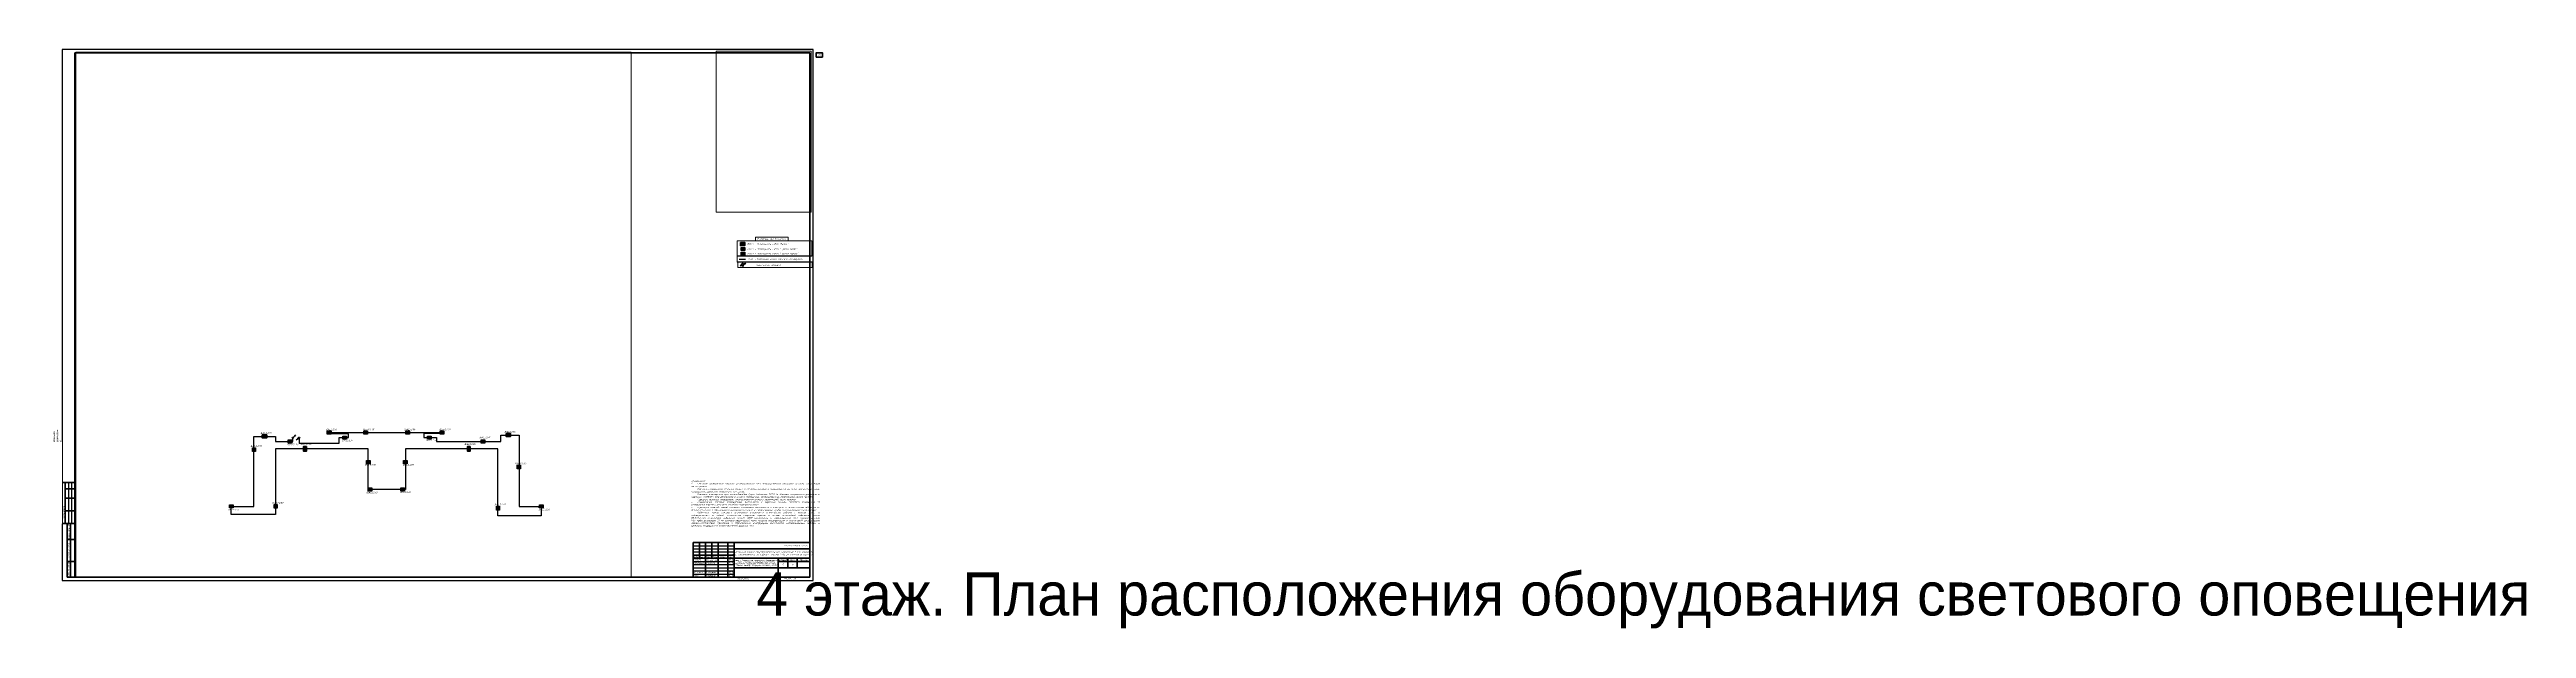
# Paper-space layout '17 План расположения оборудования и кабельных трасс на 4 этаже С' of a CAD drawing. Extents: x -20 to 3903, y -76 to 841.
# The model-space entities are those that its viewports show. They can reach past a viewport. Long polylines and large blocks are cut down to what shows.
import ezdxf
from ezdxf.enums import TextEntityAlignment as Align

# ---------------------------------------------------------------- set-up
doc = ezdxf.new("R2018")
doc.units = 0
doc.header["$LTSCALE"] = 100
doc.set_wipeout_variables(frame=1)
doc.linetypes.add('ACAD_ISO02W100', pattern=[15, 12, -3])
doc.layers.get('Defpoints').update_dxf_attribs({"color": 42})
for name, color, linetype, lineweight in [('00-Штамп', 7, 'Continuous', 0), ('cc_ПС', 6, 'пс  -V-V-V-V-V-V-V-', 30), ('АП_АСУ_ОсновнаяТолстая', 7, 'Continuous', 30), ('Радио', 5, 'Continuous', 30), ('СС_Схема', 7, 'Continuous', 30), ('Текст', 7, 'Continuous', 15)]:
    doc.layers.add(name, color=color, linetype=linetype, lineweight=lineweight)
doc.layers.add('_СОУЭ Оповещение_световое', color=1, linetype='Continuous')
doc.layers.add('ODG - Проводка', color=3, linetype='Continuous')
doc.styles.add('ISOCPEUR', font='isocpeui.ttf', dxfattribs={"height": 250})
doc.styles.add('OlympDesign', font='isocpeui.ttf', dxfattribs={"height": 250})
doc.styles.get("Standard").update_dxf_attribs({"font": 'arial.ttf'})
doc.linetypes.add('пс  -V-V-V-V-V-V-V-', pattern='A,20,-0.2,["V",Standard,S=3,R=0,X=1,Y=-1.5],-5', length=25.2)

# ---------------------------------------------------------------- blocks, each defined once
blk = doc.blocks.new('*U265')
at = {"linetype": 'Continuous', "lineweight": 25}
for p, q in [((1189, 841), (0, 841)), ((0, 841), (0, 0)), ((1189, 0), (1189, 841)), ((10, 155), (10, 90)), ((15, 155), (15, 90)), ((999, 55), (1064, 55)), ((999, 50), (1064, 50)), ((999, 45), (1064, 45)), ((0, 0), (1189, 0)), ((999, 30), (1064, 30)), ((999, 25), (1064, 25)), ((999, 20), (1064, 20)), ((999, 15), (1064, 15)), ((999, 10), (1064, 10))]:
    blk.add_line(p, q, dxfattribs=at)
at = {"linetype": 'Continuous', "lineweight": 60}
for p, q in [((1184, 836), (20, 836)), ((20, 836), (20, 5)), ((1184, 5), (1184, 836)), ((20, 155), (0, 155)), ((5, 155), (5, 90)), ((20, 145), (5, 145)), ((20, 130), (5, 130)), ((20, 90), (0, 90)), ((20, 110), (5, 110)), ((8, 90), (8, 5)), ((13, 90), (13, 5)), ((8, 65), (20, 65)), ((999, 60), (1184, 60)), ((999, 5), (999, 60)), ((999, 40), (1064, 40)), ((1009, 60), (1009, 35)), ((1019, 60), (1019, 5)), ((1029, 60), (1029, 35)), ((1039, 60), (1039, 5)), ((1054, 60), (1054, 5)), ((1064, 5), (1064, 60)), ((1064, 50), (1184, 50)), ((1184, 5), (1184, 60)), ((8, 30), (20, 30)), ((8, 5), (20, 5)), ((20, 5), (1184, 5)), ((999, 35), (1184, 35)), ((1064, 20), (1184, 20)), ((1134, 35), (1134, 5)), ((1134, 30), (1184, 30)), ((1149, 35), (1149, 20)), ((1164, 35), (1164, 20))]:
    blk.add_line(p, q, dxfattribs=at)
at = {"linetype": 'Continuous', "lineweight": 40}
blk.add_line((1134, 5), (1134, 35), dxfattribs=at)
at = {"lineweight": 60}
blk.add_lwpolyline([(1194, 829), (1204, 829), (1204, 836), (1194, 836)], close=True, dxfattribs=at)
at = {"linetype": 'Continuous', "rotation": 90, "style": 'ISOCPEUR'}
for s, insert, char_height, width, attachment_point in [('########################', (-12.5, 176), 2.5, 19, 4), ('#####', (-12.5, 215), 2.5, 10, 5), ('#########################', (-7.5, 176), 2.5, 19, 4), ('#####', (-7.5, 215), 2.5, 10, 5), ('#####', (-2.5, 215), 2.5, 10, 5), ('Согласовано', (-17.5, 172.5), 3, 35, 5), ('Гл. спец ВК', (-12.5, 156), 2.5, 19, 4), ('Гл. спец ЭОМ', (-7.5, 156), 2.5, 19, 4), ('######################', (-7.5, 111), 2.5, 19, 4), ('########################', (-2.5, 111), 2.5, 19, 4), ('#####', (-12.5, 150), 2.5, 10, 5), ('######', (-12.5, 111), 2.5, 19, 4), ('#####', (-7.5, 150), 2.5, 10, 5), ('#####', (-2.5, 150), 2.5, 10, 5), ('ГАП', (-12.5, 91), 2.5, 19, 4), ('Гл. констр. ', (-7.5, 91), 2.5, 19, 4), ('Гл. спец ОВ', (-2.5, 91), 2.5, 19, 4), ('Согласовано', (2.5, 107.5), 2.5, 35, 5), ('Взам. инв. №', (10.5, 77.5), 2.5, 25, 5), ('Подп. и дата', (10.5, 47.5), 2.5, 35, 5), ('Инв. № подл.', (10.5, 17.5), 2.5, 25, 5)]:
    blk.add_mtext(s, dxfattribs=dict(at, insert=insert, char_height=char_height, width=width, attachment_point=attachment_point))
at = {"linetype": 'Continuous', "char_height": 2.5, "style": 'ISOCPEUR'}
for s, insert, width, attachment_point in [('Капитальный ремонт общеобразовательного учреждения (ГБОУ «Школа № 429»), расположенного по адресу: г. Москва, 5-ая ул. Соколиной Горы д.14', (1124, 42.5), 120, 5), ('16-25/Г-П–ИОС5.2', (1174, 55), 110, 6), ('Разраб.', (1000, 32.5), 19, 4), ('Проверил', (1000, 27.5), 19, 4), ('Н. контр.', (1000, 12.5), 19, 4), ('ГИП', (1000, 7.5), 19, 4), ('Силантьев', (1020, 32.5), 19, 4), ('Поляков', (1020, 27.5), 19, 4), ('Губарева', (1020, 12.5), 19, 4), ('Мурашов', (1020, 7.5), 19, 4), ('05.26', (1055.3, 32.5), 10, 4), ('05.26', (1055.3, 27.5), 10, 4), ('05.26', (1055.3, 12.5), 10, 4), ('05.26', (1055.3, 7.4), 10, 4), ('Копировал', (1078.5, 2.5), 25, 5), ('П', (1141.5, 25), 15, 5), ('Формат', (1149.5, 2.5), 16, 5)]:
    blk.add_mtext(s, dxfattribs=dict(at, insert=insert, width=width, attachment_point=attachment_point))
at = {"char_height": 2.5, "attachment_point": 5, "style": 'ISOCPEUR'}
for s, insert, width in [('Изм.', (1004, 37.5), 10), ('Кол.уч', (1014, 37.5), 10), ('Лист', (1024, 37.5), 10), ('№док', (1034, 37.5), 10), ('Подп.', (1046.5, 37.5), 15), ('Дата', (1059, 37.5), 10), ('Стадия', (1141.5, 32.5), 15), ('Лист', (1156.5, 32.5), 15), ('Листов', (1174, 32.5), 20)]:
    blk.add_mtext(s, dxfattribs=dict(at, insert=insert, width=width))
at = {"linetype": 'Continuous', "insert": (1099, 27.5), "char_height": 2, "width": 70, "attachment_point": 5, "line_spacing_factor": 0.8, "style": 'ISOCPEUR'}
blk.add_mtext('Раздел 5 "Сведения об инженерном оборудовании, о сетях и системах инженерно‐технического обеспечения" Подраздел 5 «Сети связи» Часть 2. Система оповещения управления эвакуацией', dxfattribs=at)
at = {"style": 'ISOCPEUR'}
for tag, p in [('Сквозная_нумерация', (1199, 832.5)), ('Форма3_номер_листа', (1156.5, 25)), ('Форма3_количество_листов', (1174, 25))]:
    blk.add_attdef(tag, text='', height=2.5, dxfattribs=at).set_placement(p, align=Align.MIDDLE_CENTER)
blk.add_attdef('Форма3_дополнительный_шифр', text='', height=2.5, dxfattribs=at).set_placement((1174, 55), align=Align.MIDDLE_LEFT)
at = {"lineweight": 30, "flags": 104}
blk.add_attdef('Форма3_наименование_чертежа', text='', height=2.5, dxfattribs=at).set_placement((1099, 12.5), align=Align.MIDDLE_CENTER)
at = {"style": 'ISOCPEUR', "flags": 8}
blk.add_attdef('Формат', (1157.5, 1.5), '', height=2.5, dxfattribs=at)
blk.add_wipeout([(-20, 220), (-0.5, 220), (-0.5, 90), (-20, 90)])
blk = doc.blocks.new('*U120')
at = {"linetype": 'Continuous', "lineweight": 20, "true_color": 0xffffff}
h = blk.add_hatch(color=7, dxfattribs=at)
h.dxf.hatch_style = 1
h.paths.add_polyline_path([(200, -972), (200, 39), (-994, 39), (-994, -972)])
at = {"color": 1, "linetype": 'Continuous', "lineweight": 30}
blk.add_lwpolyline([(-992, 40), (202, 40), (202, -972), (-992, -972)], close=True, dxfattribs=at)
blk.add_lwpolyline([(124, -448, 0, 244, 0), (-364, -448, 0, 0, 0), (-890, -448, 0, 0, 0)], format="xyseb", dxfattribs=at)
at = {"style": 'OlympDesign'}
blk.add_attdef('НУМЕРАЦИЯ', (-1495, 611), '', height=500, dxfattribs=at)
at = {"color": 6, "lineweight": 20, "style": 'OlympDesign', "flags": 1}
for tag, p in [('ПОМЕЩЕНИЕ', (1645, -43)), ('ИД', (2550, -400))]:
    blk.add_attdef(tag, p, '', height=250, dxfattribs=at)
at = {"color": 2, "linetype": 'Continuous', "lineweight": 30, "style": 'OlympDesign', "width": 0.8, "flags": 1}
blk.add_attdef('ID', (2010, -411), '', height=250, dxfattribs=at)
blk = doc.blocks.new('*U121')
at = {"linetype": 'Continuous', "lineweight": 20, "true_color": 0xffffff}
h = blk.add_hatch(color=7, dxfattribs=at)
h.dxf.hatch_style = 1
h.paths.add_polyline_path([(-15, 709), (-15, -223), (1418, -210), (1418, 722)])
at = {"color": 1, "linetype": 'Continuous', "lineweight": 50}
blk.add_lwpolyline([(-15, 709), (1418, 722), (1418, -210), (-15, -223)], close=True, dxfattribs=at)
at = {"color": 1, "linetype": 'Continuous', "lineweight": 30, "insert": (100, 455), "char_height": 300, "attachment_point": 1, "style": 'OlympDesign'}
blk.add_mtext_dynamic_manual_height_columns('ВЫХОД', width=642.49, gutter_width=25, heights=[0], dxfattribs=at)
at = {"style": 'OlympDesign'}
blk.add_attdef('НУМЕРАЦИЯ', (-547, 1004), '', height=500, rotation=90, dxfattribs=at)
at = {"color": 6, "lineweight": 20, "style": 'OlympDesign', "flags": 1}
for tag, p in [('ПОМЕЩЕНИЕ', (1645, -43)), ('ИД', (2550, -400))]:
    blk.add_attdef(tag, p, '', height=250, dxfattribs=at)
blk = doc.blocks.new('*U122')
at = {"linetype": 'Continuous', "lineweight": 20, "true_color": 0xffffff}
h = blk.add_hatch(color=7, dxfattribs=at)
h.dxf.hatch_style = 1
h.paths.add_polyline_path([(200, -972), (200, 39), (-994, 39), (-994, -972)])
at = {"color": 1, "linetype": 'Continuous', "lineweight": 30}
blk.add_lwpolyline([(-992, 40), (202, 40), (202, -972), (-992, -972)], close=True, dxfattribs=at)
blk.add_lwpolyline([(124, -448, 0, 244, 0), (-364, -448, 0, 0, 0), (-890, -448, 0, 0, 0)], format="xyseb", dxfattribs=at)
at = {"style": 'OlympDesign'}
blk.add_attdef('НУМЕРАЦИЯ', (473, 611), '', height=500, dxfattribs=at)
at = {"color": 6, "lineweight": 20, "style": 'OlympDesign', "flags": 1}
for tag, p in [('ПОМЕЩЕНИЕ', (1645, -43)), ('ИД', (2550, -400))]:
    blk.add_attdef(tag, p, '', height=250, dxfattribs=at)
at = {"color": 2, "linetype": 'Continuous', "lineweight": 30, "style": 'OlympDesign', "width": 0.8, "flags": 1}
blk.add_attdef('ID', (2010, -411), '', height=250, dxfattribs=at)
blk = doc.blocks.new('*U123')
at = {"linetype": 'Continuous', "lineweight": 20, "true_color": 0xffffff}
h = blk.add_hatch(color=7, dxfattribs=at)
h.dxf.hatch_style = 1
h.paths.add_polyline_path([(196, -973), (201, 39), (-994, 43), (-998, -968)])
at = {"color": 1, "linetype": 'Continuous', "lineweight": 30}
blk.add_lwpolyline([(-994, 43), (201, 39), (196, -973), (-998, -968)], close=True, dxfattribs=at)
blk.add_lwpolyline([(-889, -440, 0, 244, 0), (-401, -442, 0, 0, 0), (125, -444, 0, 0, 0)], format="xyseb", dxfattribs=at)
at = {"color": 6, "lineweight": 20, "style": 'OlympDesign', "flags": 1}
for tag, p in [('ПОМЕЩЕНИЕ', (1643, -44)), ('ИД', (2549, -401))]:
    blk.add_attdef(tag, p, '', height=250, dxfattribs=at)
at = {"style": 'OlympDesign'}
blk.add_attdef('НУМЕРАЦИЯ', (-1228, -1671), '', height=500, dxfattribs=at)
at = {"color": 2, "linetype": 'Continuous', "lineweight": 30, "style": 'OlympDesign', "width": 0.8, "flags": 1}
blk.add_attdef('ID', (2008, -419), '', height=250, rotation=359.768573, dxfattribs=at)
blk = doc.blocks.new('*U124')
at = {"linetype": 'Continuous', "lineweight": 20, "true_color": 0xffffff}
h = blk.add_hatch(color=7, dxfattribs=at)
h.dxf.hatch_style = 1
h.paths.add_polyline_path([(-15, 709), (-15, -223), (1418, -210), (1418, 722)])
at = {"color": 1, "linetype": 'Continuous', "lineweight": 50}
blk.add_lwpolyline([(-15, 709), (1418, 722), (1418, -210), (-15, -223)], close=True, dxfattribs=at)
at = {"color": 1, "linetype": 'Continuous', "lineweight": 30, "insert": (100, 455), "char_height": 300, "attachment_point": 1, "style": 'OlympDesign'}
blk.add_mtext_dynamic_manual_height_columns('ВЫХОД', width=642.49, gutter_width=25, heights=[0], dxfattribs=at)
at = {"style": 'OlympDesign'}
blk.add_attdef('НУМЕРАЦИЯ', (-527, -1142), '', height=500, rotation=90, dxfattribs=at)
at = {"color": 6, "lineweight": 20, "style": 'OlympDesign', "flags": 1}
for tag, p in [('ПОМЕЩЕНИЕ', (1645, -43)), ('ИД', (2550, -400))]:
    blk.add_attdef(tag, p, '', height=250, dxfattribs=at)
blk = doc.blocks.new('*U125')
at = {"linetype": 'Continuous', "lineweight": 20, "true_color": 0xffffff}
h = blk.add_hatch(color=7, dxfattribs=at)
h.dxf.hatch_style = 1
h.paths.add_polyline_path([(200, -972), (200, 39), (-994, 39), (-994, -972)])
at = {"color": 1, "linetype": 'Continuous', "lineweight": 30}
blk.add_lwpolyline([(-992, 40), (202, 40), (202, -972), (-992, -972)], close=True, dxfattribs=at)
blk.add_lwpolyline([(124, -448, 0, 244, 0), (-364, -448, 0, 0, 0), (-890, -448, 0, 0, 0)], format="xyseb", dxfattribs=at)
at = {"color": 6, "lineweight": 20, "style": 'OlympDesign', "flags": 1}
for tag, p in [('ПОМЕЩЕНИЕ', (1645, -43)), ('ИД', (2550, -400))]:
    blk.add_attdef(tag, p, '', height=250, dxfattribs=at)
at = {"style": 'OlympDesign'}
blk.add_attdef('НУМЕРАЦИЯ', (-1408, -1738), '', height=500, dxfattribs=at)
at = {"color": 2, "linetype": 'Continuous', "lineweight": 30, "style": 'OlympDesign', "width": 0.8, "flags": 1}
blk.add_attdef('ID', (2010, -411), '', height=250, dxfattribs=at)
blk = doc.blocks.new('*U126')
at = {"linetype": 'Continuous', "lineweight": 20, "true_color": 0xffffff}
h = blk.add_hatch(color=7, dxfattribs=at)
h.dxf.hatch_style = 1
h.paths.add_polyline_path([(196, -973), (201, 39), (-994, 43), (-998, -968)])
at = {"color": 1, "linetype": 'Continuous', "lineweight": 30}
blk.add_lwpolyline([(-994, 43), (201, 39), (196, -973), (-998, -968)], close=True, dxfattribs=at)
blk.add_lwpolyline([(-889, -440, 0, 244, 0), (-401, -442, 0, 0, 0), (125, -444, 0, 0, 0)], format="xyseb", dxfattribs=at)
at = {"style": 'OlympDesign'}
blk.add_attdef('НУМЕРАЦИЯ', (-1228, 227), '', height=500, dxfattribs=at)
at = {"color": 6, "lineweight": 20, "style": 'OlympDesign', "flags": 1}
for tag, p in [('ПОМЕЩЕНИЕ', (1643, -44)), ('ИД', (2549, -401))]:
    blk.add_attdef(tag, p, '', height=250, dxfattribs=at)
at = {"color": 2, "linetype": 'Continuous', "lineweight": 30, "style": 'OlympDesign', "width": 0.8, "flags": 1}
blk.add_attdef('ID', (2008, -419), '', height=250, rotation=359.768573, dxfattribs=at)
blk = doc.blocks.new('*U127')
at = {"linetype": 'Continuous', "lineweight": 20, "true_color": 0xffffff}
h = blk.add_hatch(color=7, dxfattribs=at)
h.dxf.hatch_style = 1
h.paths.add_polyline_path([(200, -972), (200, 39), (-994, 39), (-994, -972)])
at = {"color": 1, "linetype": 'Continuous', "lineweight": 30}
blk.add_lwpolyline([(-992, 40), (202, 40), (202, -972), (-992, -972)], close=True, dxfattribs=at)
blk.add_lwpolyline([(124, -448, 0, 244, 0), (-364, -448, 0, 0, 0), (-890, -448, 0, 0, 0)], format="xyseb", dxfattribs=at)
at = {"style": 'OlympDesign'}
blk.add_attdef('НУМЕРАЦИЯ', (-1495, 272), '', height=500, dxfattribs=at)
at = {"color": 6, "lineweight": 20, "style": 'OlympDesign', "flags": 1}
for tag, p in [('ПОМЕЩЕНИЕ', (1645, -43)), ('ИД', (2550, -400))]:
    blk.add_attdef(tag, p, '', height=250, dxfattribs=at)
at = {"color": 2, "linetype": 'Continuous', "lineweight": 30, "style": 'OlympDesign', "width": 0.8, "flags": 1}
blk.add_attdef('ID', (2010, -411), '', height=250, dxfattribs=at)
blk = doc.blocks.new('*U128')
at = {"linetype": 'Continuous', "lineweight": 20, "true_color": 0xffffff}
h = blk.add_hatch(color=7, dxfattribs=at)
h.dxf.hatch_style = 1
h.paths.add_polyline_path([(196, -973), (201, 39), (-994, 43), (-998, -968)])
at = {"color": 1, "linetype": 'Continuous', "lineweight": 30}
blk.add_lwpolyline([(-994, 43), (201, 39), (196, -973), (-998, -968)], close=True, dxfattribs=at)
blk.add_lwpolyline([(-889, -440, 0, 244, 0), (-401, -442, 0, 0, 0), (125, -444, 0, 0, 0)], format="xyseb", dxfattribs=at)
at = {"color": 6, "lineweight": 20, "style": 'OlympDesign', "flags": 1}
for tag, p in [('ПОМЕЩЕНИЕ', (1643, -44)), ('ИД', (2549, -401))]:
    blk.add_attdef(tag, p, '', height=250, dxfattribs=at)
at = {"style": 'OlympDesign'}
blk.add_attdef('НУМЕРАЦИЯ', (-1228, -1595), '', height=500, dxfattribs=at)
at = {"color": 2, "linetype": 'Continuous', "lineweight": 30, "style": 'OlympDesign', "width": 0.8, "flags": 1}
blk.add_attdef('ID', (2008, -419), '', height=250, rotation=359.768573, dxfattribs=at)
blk = doc.blocks.new('*U129')
at = {"linetype": 'Continuous', "lineweight": 20, "true_color": 0xffffff}
h = blk.add_hatch(color=7, dxfattribs=at)
h.dxf.hatch_style = 1
h.paths.add_polyline_path([(200, -972), (200, 39), (-994, 39), (-994, -972)])
at = {"color": 1, "linetype": 'Continuous', "lineweight": 30}
blk.add_lwpolyline([(-992, 40), (202, 40), (202, -972), (-992, -972)], close=True, dxfattribs=at)
blk.add_lwpolyline([(124, -448, 0, 244, 0), (-364, -448, 0, 0, 0), (-890, -448, 0, 0, 0)], format="xyseb", dxfattribs=at)
at = {"color": 6, "lineweight": 20, "style": 'OlympDesign', "flags": 1}
for tag, p in [('ПОМЕЩЕНИЕ', (1645, -43)), ('ИД', (2550, -400))]:
    blk.add_attdef(tag, p, '', height=250, dxfattribs=at)
at = {"style": 'OlympDesign'}
blk.add_attdef('НУМЕРАЦИЯ', (-1495, -1557), '', height=500, dxfattribs=at)
at = {"color": 2, "linetype": 'Continuous', "lineweight": 30, "style": 'OlympDesign', "width": 0.8, "flags": 1}
blk.add_attdef('ID', (2010, -411), '', height=250, dxfattribs=at)
blk = doc.blocks.new('*U90')
at = {"layer": 'ODG - Проводка'}
h = blk.add_hatch(color=0, dxfattribs=at)
edge = h.paths.add_edge_path()
edge.add_arc((0, 0), 50, 0, 360)
at = {"layer": 'ODG - Проводка', "color": 0}
for points in [[(0, 0), (212, 212)], [(35, 35), (85, 122)], [(35, 35), (122, 85)]]:
    blk.add_lwpolyline(points, dxfattribs=at)
blk.add_circle((0, 0), 50, dxfattribs=at)
blk = doc.blocks.new('*U153')
at = {"linetype": 'Continuous', "lineweight": 20, "true_color": 0xffffff}
h = blk.add_hatch(color=7, dxfattribs=at)
h.dxf.hatch_style = 1
h.paths.add_polyline_path([(200, -972), (200, 39), (-994, 39), (-994, -972)])
at = {"color": 1, "linetype": 'Continuous', "lineweight": 30}
blk.add_lwpolyline([(-992, 40), (202, 40), (202, -972), (-992, -972)], close=True, dxfattribs=at)
blk.add_lwpolyline([(124, -448, 0, 244, 0), (-364, -448, 0, 0, 0), (-890, -448, 0, 0, 0)], format="xyseb", dxfattribs=at)
at = {"color": 6, "lineweight": 20, "style": 'OlympDesign', "flags": 1}
for tag, p in [('ПОМЕЩЕНИЕ', (1645, -43)), ('ИД', (2550, -400))]:
    blk.add_attdef(tag, p, '', height=250, dxfattribs=at)
at = {"style": 'OlympDesign'}
blk.add_attdef('НУМЕРАЦИЯ', (-1495, -1640), '', height=500, dxfattribs=at)
at = {"color": 2, "linetype": 'Continuous', "lineweight": 30, "style": 'OlympDesign', "width": 0.8, "flags": 1}
blk.add_attdef('ID', (2010, -411), '', height=250, dxfattribs=at)
blk = doc.blocks.new('*U152')
at = {"linetype": 'Continuous', "lineweight": 20, "true_color": 0xffffff}
h = blk.add_hatch(color=7, dxfattribs=at)
h.dxf.hatch_style = 1
h.paths.add_polyline_path([(196, -973), (201, 39), (-994, 43), (-998, -968)])
at = {"color": 1, "linetype": 'Continuous', "lineweight": 30}
blk.add_lwpolyline([(-994, 43), (201, 39), (196, -973), (-998, -968)], close=True, dxfattribs=at)
blk.add_lwpolyline([(-889, -440, 0, 244, 0), (-401, -442, 0, 0, 0), (125, -444, 0, 0, 0)], format="xyseb", dxfattribs=at)
at = {"color": 6, "lineweight": 20, "style": 'OlympDesign', "flags": 1}
for tag, p in [('ПОМЕЩЕНИЕ', (1643, -44)), ('ИД', (2549, -401))]:
    blk.add_attdef(tag, p, '', height=250, dxfattribs=at)
at = {"style": 'OlympDesign'}
blk.add_attdef('НУМЕРАЦИЯ', (-1228, -1559), '', height=500, dxfattribs=at)
at = {"color": 2, "linetype": 'Continuous', "lineweight": 30, "style": 'OlympDesign', "width": 0.8, "flags": 1}
blk.add_attdef('ID', (2008, -419), '', height=250, rotation=359.768573, dxfattribs=at)
blk = doc.blocks.new('*U155')
at = {"linetype": 'Continuous', "lineweight": 20, "true_color": 0xffffff}
h = blk.add_hatch(color=7, dxfattribs=at)
h.dxf.hatch_style = 1
h.paths.add_polyline_path([(196, -973), (201, 39), (-994, 43), (-998, -968)])
at = {"color": 1, "linetype": 'Continuous', "lineweight": 30}
blk.add_lwpolyline([(-994, 43), (201, 39), (196, -973), (-998, -968)], close=True, dxfattribs=at)
blk.add_lwpolyline([(-889, -440, 0, 244, 0), (-401, -442, 0, 0, 0), (125, -444, 0, 0, 0)], format="xyseb", dxfattribs=at)
at = {"color": 6, "lineweight": 20, "style": 'OlympDesign', "flags": 1}
for tag, p in [('ПОМЕЩЕНИЕ', (1643, -44)), ('ИД', (2549, -401))]:
    blk.add_attdef(tag, p, '', height=250, dxfattribs=at)
at = {"style": 'OlympDesign'}
blk.add_attdef('НУМЕРАЦИЯ', (-1228, -1580), '', height=500, dxfattribs=at)
at = {"color": 2, "linetype": 'Continuous', "lineweight": 30, "style": 'OlympDesign', "width": 0.8, "flags": 1}
blk.add_attdef('ID', (2008, -419), '', height=250, rotation=359.768573, dxfattribs=at)
blk = doc.blocks.new('*U154')
at = {"linetype": 'Continuous', "lineweight": 20, "true_color": 0xffffff}
h = blk.add_hatch(color=7, dxfattribs=at)
h.dxf.hatch_style = 1
h.paths.add_polyline_path([(200, -972), (200, 39), (-994, 39), (-994, -972)])
at = {"color": 1, "linetype": 'Continuous', "lineweight": 30}
blk.add_lwpolyline([(-992, 40), (202, 40), (202, -972), (-992, -972)], close=True, dxfattribs=at)
blk.add_lwpolyline([(124, -448, 0, 244, 0), (-364, -448, 0, 0, 0), (-890, -448, 0, 0, 0)], format="xyseb", dxfattribs=at)
at = {"color": 6, "lineweight": 20, "style": 'OlympDesign', "flags": 1}
for tag, p in [('ПОМЕЩЕНИЕ', (1645, -43)), ('ИД', (2550, -400))]:
    blk.add_attdef(tag, p, '', height=250, dxfattribs=at)
at = {"style": 'OlympDesign'}
blk.add_attdef('НУМЕРАЦИЯ', (-1495, -1597), '', height=500, dxfattribs=at)
at = {"color": 2, "linetype": 'Continuous', "lineweight": 30, "style": 'OlympDesign', "width": 0.8, "flags": 1}
blk.add_attdef('ID', (2010, -411), '', height=250, dxfattribs=at)
blk = doc.blocks.new('*U88')
at = {"layer": 'ODG - Проводка'}
h = blk.add_hatch(color=0, dxfattribs=at)
edge = h.paths.add_edge_path()
edge.add_arc((0, 0), 50, 0, 360)
at = {"layer": 'ODG - Проводка', "color": 0}
for points in [[(-212, -212), (0, 0)], [(-212, -212), (-162, -126)], [(-212, -212), (-126, -162)]]:
    blk.add_lwpolyline(points, dxfattribs=at)
blk.add_circle((0, 0), 50, dxfattribs=at)
blk = doc.blocks.new('*U85')
at = {"linetype": 'Continuous', "lineweight": 20, "true_color": 0xffffff}
h = blk.add_hatch(color=7, dxfattribs=at)
h.dxf.hatch_style = 1
h.paths.add_polyline_path([(-15, 709), (-15, -223), (1418, -210), (1418, 722)])
at = {"color": 1, "linetype": 'Continuous', "lineweight": 50}
blk.add_lwpolyline([(-15, 709), (1418, 722), (1418, -210), (-15, -223)], close=True, dxfattribs=at)
at = {"color": 1, "linetype": 'Continuous', "lineweight": 30, "insert": (100, 455), "char_height": 300, "attachment_point": 1, "style": 'OlympDesign'}
blk.add_mtext_dynamic_manual_height_columns('ВЫХОД', width=642.49, gutter_width=25, heights=[0], dxfattribs=at)
at = {"style": 'OlympDesign'}
blk.add_attdef('НУМЕРАЦИЯ', (631, 904), '', height=500, dxfattribs=at)
at = {"color": 6, "lineweight": 20, "style": 'OlympDesign', "flags": 1}
for tag, p in [('ПОМЕЩЕНИЕ', (1645, -43)), ('ИД', (2550, -400))]:
    blk.add_attdef(tag, p, '', height=250, dxfattribs=at)
blk = doc.blocks.new('*U94')
at = {"linetype": 'Continuous', "lineweight": 20, "true_color": 0xffffff}
h = blk.add_hatch(color=7, dxfattribs=at)
h.dxf.hatch_style = 1
h.paths.add_polyline_path([(200, -972), (200, 39), (-994, 39), (-994, -972)])
at = {"color": 1, "linetype": 'Continuous', "lineweight": 30}
blk.add_lwpolyline([(-994, 39), (200, 39), (200, -972), (-994, -972)], close=True, dxfattribs=at)
blk.add_lwpolyline([(-887, -444, 0, 244, 0), (-400, -444, 0, 0, 0), (127, -444, 0, 0, 0)], format="xyseb", dxfattribs=at)
at = {"style": 'OlympDesign'}
blk.add_attdef('НУМЕРАЦИЯ', (-1495, 611), '', height=500, dxfattribs=at)
at = {"color": 6, "lineweight": 20, "style": 'OlympDesign', "flags": 1}
for tag, p in [('ПОМЕЩЕНИЕ', (1645, -43)), ('ИД', (2550, -400))]:
    blk.add_attdef(tag, p, '', height=250, dxfattribs=at)
at = {"color": 2, "linetype": 'Continuous', "lineweight": 30, "style": 'OlympDesign', "width": 0.8, "flags": 1}
blk.add_attdef('ID', (2010, -411), '', height=250, dxfattribs=at)
blk = doc.blocks.new('*U93')
at = {"linetype": 'Continuous', "lineweight": 20, "true_color": 0xffffff}
h = blk.add_hatch(color=7, dxfattribs=at)
h.dxf.hatch_style = 1
h.paths.add_polyline_path([(200, -972), (200, 39), (-994, 39), (-994, -972)])
at = {"color": 1, "linetype": 'Continuous', "lineweight": 30}
blk.add_lwpolyline([(-992, 40), (202, 40), (202, -972), (-992, -972)], close=True, dxfattribs=at)
blk.add_lwpolyline([(124, -448, 0, 244, 0), (-364, -448, 0, 0, 0), (-890, -448, 0, 0, 0)], format="xyseb", dxfattribs=at)
at = {"style": 'OlympDesign'}
blk.add_attdef('НУМЕРАЦИЯ', (-1495, 611), '', height=500, dxfattribs=at)
at = {"color": 6, "lineweight": 20, "style": 'OlympDesign', "flags": 1}
for tag, p in [('ПОМЕЩЕНИЕ', (1645, -43)), ('ИД', (2550, -400))]:
    blk.add_attdef(tag, p, '', height=250, dxfattribs=at)
at = {"color": 2, "linetype": 'Continuous', "lineweight": 30, "style": 'OlympDesign', "width": 0.8, "flags": 1}
blk.add_attdef('ID', (2010, -411), '', height=250, dxfattribs=at)

msp = doc.modelspace()

# ---------------------------------------------------------------- linework, layer by layer
at = {"layer": 'cc_ПС', "color": 1, "linetype": 'ACAD_ISO02W100', "lineweight": 30, "ltscale": 30}
msp.add_line((73181.1, -37059.1), (74158.5, -37059.1), dxfattribs=at)
msp.add_lwpolyline([(720673, -255512.4), (720673, -256372.2), (727016.2, -256372.2), (727016.2, -255491.8), (728478.1, -255491.8), (728478.1, -254876.7), (725436.2, -254876.7), (725436.2, -254690), (743303.6, -254690), (743303.6, -254861), (740426.9, -254861), (740426.9, -255496.7), (742432.1, -255496.7), (742432.1, -256127), (752630.5, -256127), (752630.5, -255089.4), (755520.2, -255089.4), (755520.2, -266394.5), (759019.8, -266394.5), (759019.8, -267868.3), (752169.8, -267868.3), (752169.8, -257281.1), (737508, -257281.1), (737508, -263727), (731630.6, -263727), (731630.6, -257289.7), (716964, -257289.7), (716964, -267703.6), (709939.4, -267703.6), (709939.4, -266395.8), (713520.7, -266395.8), (713520.7, -255306.1), (716927.8, -255306.1), (716927.8, -256128.2), (719681.7, -256128.2), (719681.7, -255512.4)], dxfattribs=at)

# ---------------------------------------------------------------- block references
at = {"layer": '_СОУЭ Оповещение_световое', "color": 4, "xscale": 0.5, "yscale": 0.5, "zscale": 0.5}
for name, p in [('*U85', (73449.4, -27846.9)), ('*U93', (74057.4, -29034.9)), ('*U94', (74058.3, -28289.2))]:
    msp.add_blockref(name, p, dxfattribs=at)
at = {"layer": '_СОУЭ Оповещение_световое', "color": 4}
ref = msp.add_blockref('*U121', (714842.8, -255427.6), dxfattribs=dict(at, xscale=0.4999999999999998, yscale=0.4999999999999998, zscale=0.4999999999999998, rotation=359.4723474880294))
ref.add_attrib('НУМЕРАЦИЯ', 'BIAL5.2.77', (714574.1, -254923.2), dxfattribs={"layer": '00-Штамп', "color": 7, "height": 250, "style": 'OlympDesign'})
ref = msp.add_blockref('*U127', (725633.5, -254467.1), dxfattribs=dict(at, xscale=0.5, yscale=0.5, zscale=0.5))
ref.add_attrib('НУМЕРАЦИЯ', 'BIAL5.2.96', (724886, -254331.2), dxfattribs={"layer": '00-Штамп', "color": 7, "height": 250, "style": 'OlympDesign'})
ref = msp.add_blockref('*U126', (731420.7, -254467.6), dxfattribs=dict(at, xscale=0.5, yscale=0.5, zscale=0.5))
ref.add_attrib('НУМЕРАЦИЯ', 'BIAL5.2.95', (730806.5, -254354.2), dxfattribs={"layer": '00-Штамп', "color": 7, "height": 250, "style": 'OlympDesign'})
ref = msp.add_blockref('*U127', (738072.8, -254467.1), dxfattribs=dict(at, xscale=0.5, yscale=0.5, zscale=0.5))
ref.add_attrib('НУМЕРАЦИЯ', 'BIAL5.2.94', (737325.2, -254331.2), dxfattribs={"layer": '00-Штамп', "color": 7, "height": 250, "style": 'OlympDesign'})
ref = msp.add_blockref('*U126', (743501.8, -254467.6), dxfattribs=dict(at, xscale=0.5, yscale=0.5, zscale=0.5))
ref.add_attrib('НУМЕРАЦИЯ', 'BIAL5.2.93', (742887.6, -254354.2), dxfattribs={"layer": '00-Штамп', "color": 7, "height": 250, "style": 'OlympDesign'})
ref = msp.add_blockref('*U121', (753467.8, -255210.9), dxfattribs=dict(at, xscale=0.4999999999999999, yscale=0.4999999999999999, zscale=0.4999999999999999, rotation=359.4723474880294))
ref.add_attrib('НУМЕРАЦИЯ', 'BIAL5.2.90', (753199.1, -254706.5), dxfattribs={"layer": '00-Штамп', "color": 7, "height": 250, "style": 'OlympDesign'})
ref = msp.add_blockref('*U122', (713296.8, -257217.9), dxfattribs=dict(at, xscale=0.5, yscale=0.5, zscale=0.5, rotation=90))
ref.add_attrib('НУМЕРАЦИЯ', 'BIAL5.2.78', (712991.5, -256981.5), dxfattribs={"layer": '00-Штамп', "color": 7, "height": 250, "style": 'OlympDesign'})
ref = msp.add_blockref('*U123', (719421.7, -255894.6), dxfattribs=dict(at, xscale=0.5, yscale=0.5, zscale=0.5))
ref.add_attrib('НУМЕРАЦИЯ', 'BIAL5.2.76', (718807.6, -256730.1), dxfattribs={"layer": '00-Штамп', "color": 7, "height": 250, "style": 'OlympDesign'})
ref = msp.add_blockref('*U124', (721483.5, -256935.6), dxfattribs=dict(at, xscale=0.4999999999999996, yscale=0.4999999999999996, zscale=0.4999999999999996, rotation=269.4723474880294))
ref.add_attrib('НУМЕРАЦИЯ', 'BIAL5.2.81', (720915.1, -256666.9), dxfattribs={"layer": '00-Штамп', "color": 7, "height": 250, "style": 'OlympDesign'})
ref = msp.add_blockref('*U128', (728089.5, -255273.4), dxfattribs=dict(at, xscale=0.5, yscale=0.5, zscale=0.5))
ref.add_attrib('НУМЕРАЦИЯ', 'BIAL5.2.97', (727475.3, -256070.6), dxfattribs={"layer": '00-Штамп', "color": 7, "height": 250, "style": 'OlympDesign'})
ref = msp.add_blockref('*U129', (741508.1, -255272.8), dxfattribs=dict(at, xscale=0.5, yscale=0.5, zscale=0.5))
ref.add_attrib('НУМЕРАЦИЯ', 'BIAL5.2.92', (740760.5, -256051.2), dxfattribs={"layer": '00-Штамп', "color": 7, "height": 250, "style": 'OlympDesign'})
ref = msp.add_blockref('*U124', (747432.2, -256931.3), dxfattribs=dict(at, xscale=0.4999999999999997, yscale=0.4999999999999997, zscale=0.4999999999999997, rotation=269.4723474880294))
ref.add_attrib('НУМЕРАЦИЯ', 'BIAL5.2.86', (746863.8, -256662.6), dxfattribs={"layer": '00-Штамп', "color": 7, "height": 250, "style": 'OlympDesign'})
ref = msp.add_blockref('*U120', (749999.3, -255894), dxfattribs=dict(at, xscale=0.5, yscale=0.5, zscale=0.5))
ref.add_attrib('НУМЕРАЦИЯ', 'BIAL5.2.91', (749251.7, -255588.7), dxfattribs={"layer": '00-Штамп', "color": 7, "height": 250, "style": 'OlympDesign'})
ref = msp.add_blockref('*U154', (731827.9, -259142.8), dxfattribs=dict(at, xscale=0.5, yscale=0.5, zscale=0.5))
ref.add_attrib('НУМЕРАЦИЯ', 'BIAL5.2.82', (731080.4, -259941.5), dxfattribs={"layer": '00-Штамп', "color": 7, "height": 250, "style": 'OlympDesign'})
ref = msp.add_blockref('*U155', (737704.5, -259143.3), dxfattribs=dict(at, xscale=0.5, yscale=0.5, zscale=0.5))
ref.add_attrib('НУМЕРАЦИЯ', 'BIAL5.2.85', (737090.4, -259933.3), dxfattribs={"layer": '00-Штамп', "color": 7, "height": 250, "style": 'OlympDesign'})
ref = msp.add_blockref('*U123', (755706.4, -260352.4), dxfattribs=dict(at, xscale=0.5, yscale=0.5, zscale=0.5, rotation=270))
ref.add_attrib('НУМЕРАЦИЯ', 'BIAL5.2.89', (754870.8, -259738.3), dxfattribs={"layer": '00-Штамп', "color": 7, "height": 250, "style": 'OlympDesign'})
ref = msp.add_blockref('*U125', (710136.8, -266162.8), dxfattribs=dict(at, xscale=0.5, yscale=0.5, zscale=0.5))
ref.add_attrib('НУМЕРАЦИЯ', 'BIAL5.2.79', (709432.9, -267031.9), dxfattribs={"layer": '00-Штамп', "color": 7, "height": 250, "style": 'OlympDesign'})
ref = msp.add_blockref('*U122', (716731.1, -266190), dxfattribs=dict(at, xscale=0.5, yscale=0.5, zscale=0.5, rotation=90))
ref.add_attrib('НУМЕРАЦИЯ', 'BIAL5.2.80', (716425.8, -265953.6), dxfattribs={"layer": '00-Штамп', "color": 7, "height": 250, "style": 'OlympDesign'})
ref = msp.add_blockref('*U153', (732091, -263492.8), dxfattribs=dict(at, xscale=0.5, yscale=0.5, zscale=0.5))
ref.add_attrib('НУМЕРАЦИЯ', 'BIAL5.2.83', (731343.5, -264313), dxfattribs={"layer": '00-Штамп', "color": 7, "height": 250, "style": 'OlympDesign'})
ref = msp.add_blockref('*U152', (737277.7, -263493.4), dxfattribs=dict(at, xscale=0.5, yscale=0.5, zscale=0.5))
ref.add_attrib('НУМЕРАЦИЯ', 'BIAL5.2.84', (736663.5, -264272.9), dxfattribs={"layer": '00-Штамп', "color": 7, "height": 250, "style": 'OlympDesign'})
ref = msp.add_blockref('*U122', (751936.8, -266473.2), dxfattribs=dict(at, xscale=0.5, yscale=0.5, zscale=0.5, rotation=90))
ref.add_attrib('НУМЕРАЦИЯ', 'BIAL5.2.87', (751631.5, -266236.8), dxfattribs={"layer": '00-Штамп', "color": 7, "height": 250, "style": 'OlympDesign'})
ref = msp.add_blockref('*U123', (759220.1, -266163.4), dxfattribs=dict(at, xscale=0.5, yscale=0.5, zscale=0.5))
ref.add_attrib('НУМЕРАЦИЯ', 'BIAL5.2.88', (758606, -266998.9), dxfattribs={"layer": '00-Штамп', "color": 7, "height": 250, "style": 'OlympDesign'})
at = {"layer": 'Радио', "xscale": 2, "yscale": 2, "zscale": 2, "rotation": 178.7329526101915}
for name, p in [('*U90', (73818.9, -32199.6)), ('*U88', (73803.1, -32536.4)), ('*U88', (719681.7, -255512.4)), ('*U90', (720673, -255512.4))]:
    msp.add_blockref(name, p, dxfattribs=at)

# ---------------------------------------------------------------- texts
at = {"layer": 'АП_АСУ_ОсновнаяТолстая', "char_height": 250, "attachment_point": 1, "style": 'ISOCPEUR'}
for s, width, insert in [('{\\C0;BIALn -} Оповещатель табло "Выход"', 8486.034, (74549, -27584.1)), ('{\\C0;BIALn -} Оповещатель табло "Стрелка влево" ', 8486.034, (74549, -28387.7)), ('{\\C0;BIALn -} Оповещатель табло "Стрелка вправо"', 8486.034, (74549, -29133.1)), ('{\\C0;-} межэтажные проходки', 8745.764, (75607.6, -32258)), ('{\\C0;LSOn} - Кабельные линии светового оповещения', 8943.477, (74558.9, -36924.4))]:
    msp.add_mtext_dynamic_manual_height_columns(s, width=width, gutter_width=125000, heights=[0], dxfattribs=dict(at, insert=insert))
at = {"layer": 'СС_Схема', "ltscale": 100, "insert": (80964.2, -20245.8), "char_height": 250, "attachment_point": 5, "style": 'ISOCPEUR'}
msp.add_mtext_dynamic_manual_height_columns('\\pxql;УСЛОВНЫЕ ОБОЗНАЧЕНИЯ', width=10881.414, gutter_width=12.5, heights=[0], dxfattribs=at)

psp = doc.layouts.new('17 План расположения оборудования и кабельных трасс на 4 этаже С')

# ---------------------------------------------------------------- viewports
at = {"layer": 'Defpoints', "color": 2}
psp.add_viewport(center=(461.6, 421), size=(879.2, 831.172), view_center_point=(729289.7, -236017.4), view_height=83117.17, dxfattribs=at)

# ---------------------------------------------------------------- next in the draw order: block references
ref = psp.add_blockref('*U265', (0.3, 0))
ref.add_attrib('Формат', 'А0', (1157.8, 1.5), dxfattribs={"height": 2.5, "style": 'ISOCPEUR'})
ref.add_attrib('Форма3_номер_листа', '12', dxfattribs={"height": 2.5, "style": 'ISOCPEUR'}).set_placement((1156.8, 25), align=Align.MIDDLE_CENTER)
lines = psp.add_mtext('4 этаж. План расположения оборудования светового оповещения', dxfattribs={"insert": (1099.3, 12.5), "char_height": 68.138, "attachment_point": 1})
ref.add_attrib('Форма3_наименование_чертежа', '', (1099.3, 12.5), dxfattribs={"flags": 104}).embed_mtext(lines)
ref.add_attrib('Форма3_дополнительный_шифр', '-ГЧ', dxfattribs={"height": 2.5, "style": 'ISOCPEUR'}).set_placement((1174.3, 55), align=Align.MIDDLE_LEFT)
ref.add_attrib('Сквозная_нумерация', '26', dxfattribs={"height": 2.5, "style": 'ISOCPEUR'}).set_placement((1199.3, 832.5), align=Align.MIDDLE_CENTER)

# ---------------------------------------------------------------- next in the draw order: texts
at = {"layer": 'Текст', "insert": (996.2, 158.7), "char_height": 2.5, "attachment_point": 1, "style": 'OlympDesign'}
psp.add_mtext_dynamic_manual_height_columns('\\pxqj;Примечания:\\P-^IСветовые оповещатели «Выход» устанавливаются над эвакуационными выходами согласно графической части проекта.\\P-^IСветовые оповещатели «Стрелка влево» и «Стрелка вправо» устанавливаются на путях эвакуации согласно направлению движения, указанному на планах.\\P-^IСветовые оповещатели для маломобильных групп населения (МГН) со знаками направления движения и надписью «ПОЖАР» устанавливаются в зонах и помещениях, предусмотренных графической частью проекта.\\P-^IАдресные световые оповещатели устанавливаются согласно графической части проекта.\\P-^IПодключение световых оповещателей выполняется к адресным линиям светового оповещения от контроллера адресных устройств согласно структурной схеме.\\P-^IПрокладка кабелей линий светового оповещения выполняется в коридорах в лотках систем безопасности. Опуски из лотков к оборудованию выполняются скрыто в гофрированных трубах за отделочными материалами.\\P-^IКабельные линии светового оповещения выполняются огнестойким кабелем с низким дымо- и газовыделением и низкой токсичностью продуктов горения в составе огнестойкой кабельной линии (ОКЛ).Монтаж огнестойких кабельных линий (ОКЛ) выполняется в гофрированной или гладкой жесткой ПВХ-трубе диаметром 20 мм согласно графической части проекта, спецификации и технической документации завода-изготовителя. Крепление к строительным конструкциям выполняется металлическими скобами и крепежом, входящими в состав принятого решения ОКЛ.', width=182.756, gutter_width=0.01, heights=[0], dxfattribs=at)

# ---------------------------------------------------------------- next in the draw order: viewports
at = {"layer": 'Defpoints', "color": 2}
for center, size, view_center_point, view_height, status in [((1111, 710.8), (150.6, 254.72), (786718.4, -207556), 25471.86, 3), ((1129, 509), (119.6, 9.923), (78822.4, -37066.1), 992.3002, 4), ((1128.3, 525.9), (118, 24.289), (78839.6, -28421), 2428.913, 6), ((1124.2, 540.7), (51.6, 6.04), (77849.9, -20250.2), 604.007, 5), ((1129, 500.1), (117.5, 8.938), (78913.3, -32362.8), 893.8003, 7)]:
    psp.add_viewport(center=center, size=size, view_center_point=view_center_point, view_height=view_height, status=status, dxfattribs=at)

doc.saveas('drawing.dxf')
